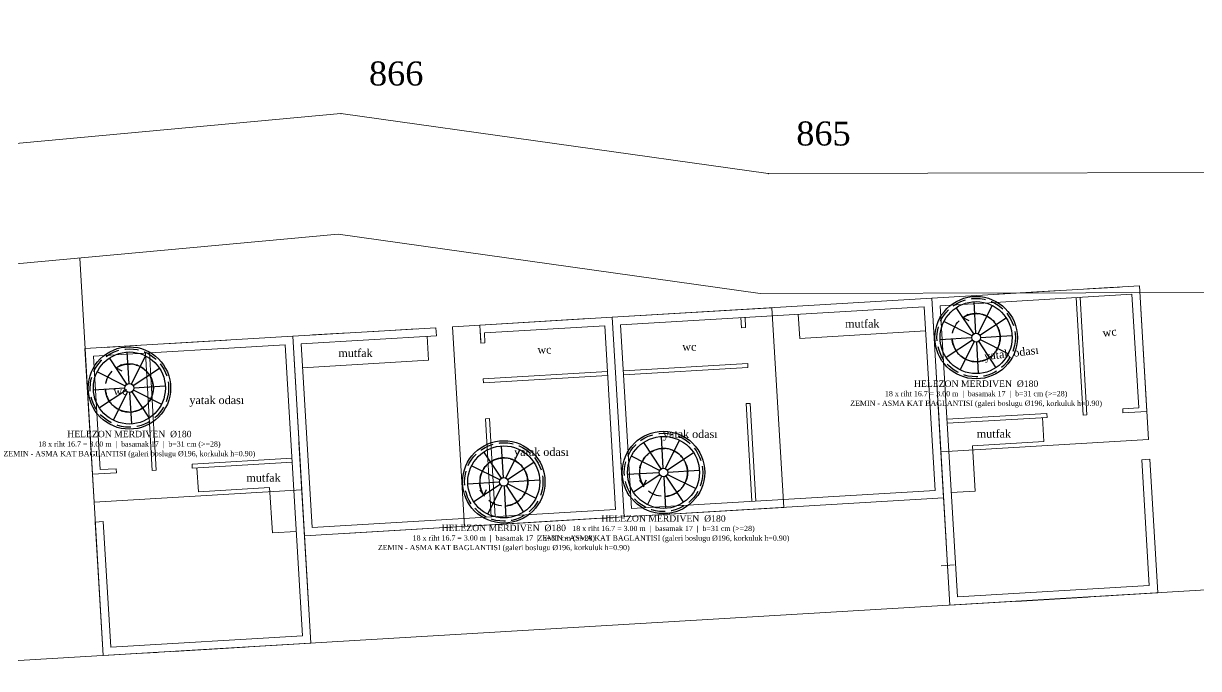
# Model space of a CAD drawing. Header units: metres. Extents: x 566281 to 566551, y 4178515 to 4178592.
# Drawn here: x 566454.53 to 566483.9, y 4178574.6 to 4178590.72 of the extents above; entities that cross this region are included whole.
import ezdxf
from ezdxf.enums import TextEntityAlignment as Align

# ---------------------------------------------------------------- set-up
doc = ezdxf.new("R2010")
doc.units = ezdxf.units.M
doc.linetypes.add('MERD_DASH', pattern=[0.5, 0.35, -0.15])
doc.layers.get('0').update_dxf_attribs({"color": 5, "lineweight": 0})
for name, color, linetype, lineweight in [('ADA_SINIR', 5, 'Continuous', 0), ('ASMAKAT', 30, 'Continuous', 0), ('BINA_115', 1, 'Continuous', 0), ('CEKME_MESAFESI', 2, 'Continuous', 0), ('DUVAR', 18, 'Continuous', 0), ('NOKTA', 7, 'Continuous', 0), ('NOKTA_NO', 8, 'Continuous', 0), ('PARSEL_SINIR', 3, 'Continuous', 0), ('TASLAK_DUVAR', 7, 'Continuous', 0), ('TASLAK_KAPI', 1, 'Continuous', 0), ('TASLAK_PENCERE', 3, 'Continuous', 0), ('TEZGAH', 157, 'Continuous', 0), ('YAZI', 132, 'Continuous', 0)]:
    doc.layers.add(name, color=color, linetype=linetype, lineweight=lineweight)
for name, color, linetype in [('MERDIVEN_BOSLUK', 1, 'Continuous'), ('MERDIVEN_HELEZON', 4, 'Continuous'), ('MERDIVEN_YAZI', 2, 'Continuous'), ('MERDIVEN_YON', 5, 'Continuous')]:
    doc.layers.add(name, color=color, linetype=linetype)
doc.styles.get("Standard").update_dxf_attribs({"font": 'times.ttf'})

msp = doc.modelspace()

# ---------------------------------------------------------------- linework, layer by layer
for p, q in [((566480.842, 4178583.867), (566481.017, 4178580.928)), ((566480.942, 4178583.873), (566481.116, 4178580.934)), ((566457.58, 4178582.483), (566457.754, 4178579.544)), ((566457.68, 4178582.489), (566457.854, 4178579.55)), ((566480.112, 4178580.974), (566480.118, 4178580.874)), ((566482.009, 4178581.087), (566482.015, 4178580.987)), ((566456.85, 4178579.591), (566456.856, 4178579.491)), ((566458.747, 4178579.704), (566458.753, 4178579.604))]:
    msp.add_line(p, q)
for points in [[(566477.615, 4178580.826, 0), (566480.112, 4178580.974, 0)], [(566482.009, 4178581.087, 0), (566482.408, 4178581.111, 0)], [(566477.621, 4178580.726, 0), (566480.118, 4178580.874, 0)], [(566461.244, 4178579.852, 0), (566458.747, 4178579.704, 0)], [(566482.485, 4178579.813, 0), (566482.685, 4178579.825, 0)], [(566456.85, 4178579.591, 0), (566456.451, 4178579.567, 0)], [(566461.25, 4178579.752, 0), (566458.753, 4178579.604, 0)], [(566456.528, 4178578.269, 0), (566456.328, 4178578.257, 0)]]:
    msp.add_polyline3d(points)
at = {"layer": 'ADA_SINIR'}
msp.add_polyline3d([(566448.56, 4178587.19, 0), (566462.47, 4178588.47, 0), (566473.15, 4178586.97, 0), (566489.1, 4178587, 0), (566502.79, 4178588.14, 0), (566517.43, 4178589.36, 0), (566526.71, 4178590.24, 0), (566541.99, 4178590.72, 0), (566544.13, 4178583.49, 0), (566549.08, 4178577.42, 0), (566542.44, 4178573.64, 0), (566526.94, 4178566.45, 0), (566521.31, 4178561.81, 0), (566516.94, 4178558.2, 0), (566508.47, 4178552.98, 0), (566493.09, 4178541.93, 0), (566486.28, 4178536.71, 0), (566476.3, 4178543.48, 0), (566463.8, 4178550.41, 0), (566455.39, 4178543.76, 0), (566446.28, 4178534.52, 0)], dxfattribs=at)
at = {"layer": 'ASMAKAT'}
for points in [[(566482.655, 4178580.323, 0), (566477.463, 4178580.014, 0), (566477.235, 4178583.853, 0), (566482.427, 4178584.162, 0), (566482.655, 4178580.323, 0)], [(566482.655, 4178580.323, 0), (566477.463, 4178580.014, 0), (566477.235, 4178583.853, 0), (566482.427, 4178584.162, 0), (566482.655, 4178580.323, 0)], [(566469.546, 4178578.387, 0), (566473.539, 4178578.624, 0), (566473.242, 4178583.615, 0), (566469.249, 4178583.378, 0), (566469.546, 4178578.387, 0)], [(566465.553, 4178578.149, 0), (566469.546, 4178578.387, 0), (566469.249, 4178583.378, 0), (566465.256, 4178583.14, 0), (566465.553, 4178578.149, 0)], [(566456.299, 4178578.756, 0), (566461.491, 4178579.065, 0), (566461.263, 4178582.903, 0), (566456.071, 4178582.594, 0), (566456.299, 4178578.756, 0)], [(566456.299, 4178578.756, 0), (566461.491, 4178579.065, 0), (566461.263, 4178582.903, 0), (566456.071, 4178582.594, 0), (566456.299, 4178578.756, 0)]]:
    msp.add_polyline3d(points, close=True, dxfattribs=at)
at = {"layer": 'BINA_115'}
for p, q in [((566477.235, 4178583.853), (566482.427, 4178584.162)), ((566477.691, 4178576.176), (566477.235, 4178583.853)), ((566461.263, 4178582.903), (566456.071, 4178582.594)), ((566461.719, 4178575.226), (566461.263, 4178582.903)), ((566482.884, 4178576.485), (566477.691, 4178576.176)), ((566456.527, 4178574.918), (566461.719, 4178575.226))]:
    msp.add_line(p, q, dxfattribs=at)
msp.add_polyline3d([(566465.942, 4178583.181, 0), (566469.249, 4178583.378, 0), (566469.546, 4178578.387, 0), (566461.56, 4178577.912, 0), (566461.56, 4178577.912, 0), (566461.263, 4178582.903, 0), (566464.844, 4178583.116, 0)], dxfattribs=at)
at = {"layer": 'CEKME_MESAFESI'}
msp.add_polyline3d([(566405.46, 4178580.039, 0), (566424.141, 4178582.117, 0), (566434.228, 4178583.787, 0), (566448.74, 4178584.194, 0), (566462.398, 4178585.451, 0), (566472.943, 4178583.97, 0), (566489.228, 4178584, 0), (566502.828, 4178585.133, 0), (566517.699, 4178586.372, 0), (566526.9, 4178587.244, 0), (566539.77, 4178587.649, 0), (566541.424, 4178582.061, 0), (566543.051, 4178580.067, 0), (566410.996, 4178572.213, 0), (566408.07, 4178575.151, 0), (566403.702, 4178579.941, 0), (566405.46, 4178580.039, 0)], close=True, dxfattribs=at)
at = {"layer": 'DUVAR'}
for p, q in [((566472.468, 4178583.369), (566472.483, 4178583.114)), ((566472.568, 4178583.375), (566472.583, 4178583.12)), ((566473.901, 4178583.454), (566473.937, 4178582.849)), ((566464.844, 4178583.116), (566464.855, 4178582.916)), ((566465.942, 4178583.181), (566465.968, 4178582.732)), ((566472.583, 4178583.12), (566472.483, 4178583.114)), ((566477.083, 4178583.037), (566473.937, 4178582.849)), ((566464.62, 4178582.902), (566464.655, 4178582.303)), ((566465.953, 4178582.981), (566465.968, 4178582.732)), ((566465.968, 4178582.732), (566466.068, 4178582.738)), ((566466.053, 4178582.987), (566466.068, 4178582.738)), ((566461.51, 4178582.116), (566464.655, 4178582.303)), ((566472.636, 4178582.222), (566469.529, 4178582.037)), ((566472.642, 4178582.122), (566469.535, 4178581.937)), ((566472.636, 4178582.222), (566472.642, 4178582.122)), ((566466.022, 4178581.834), (566469.129, 4178582.019)), ((566466.022, 4178581.834), (566466.028, 4178581.734)), ((566466.028, 4178581.734), (566469.135, 4178581.919)), ((566472.696, 4178581.223), (566472.596, 4178581.217)), ((566472.596, 4178581.217), (566472.741, 4178578.777)), ((566472.696, 4178581.223), (566472.841, 4178578.783)), ((566482.614, 4178581.023), (566482.015, 4178580.987)), ((566466.081, 4178580.836), (566466.181, 4178580.842)), ((566466.081, 4178580.836), (566466.227, 4178578.39)), ((566466.181, 4178580.842), (566466.326, 4178578.395)), ((566481.116, 4178580.934), (566481.017, 4178580.928)), ((566481.116, 4178580.934), (566481.017, 4178580.928)), ((566456.257, 4178579.455), (566456.856, 4178579.491)), ((566457.754, 4178579.544), (566457.854, 4178579.55)), ((566457.754, 4178579.544), (566457.854, 4178579.55))]:
    msp.add_line(p, q, dxfattribs=at)
at = {"layer": 'MERDIVEN_BOSLUK'}
for centre in [(566478.345, 4178582.867), (566457.181, 4178581.608), (566470.531, 4178579.497), (566466.539, 4178579.26)]:
    msp.add_circle(centre, 1.03, dxfattribs=at)
at = {"layer": 'MERDIVEN_BOSLUK', "linetype": 'MERD_DASH'}
for centre in [(566478.345, 4178582.867), (566457.181, 4178581.608), (566470.531, 4178579.497), (566466.539, 4178579.26)]:
    msp.add_circle(centre, 0.98, dxfattribs=at)
at = {"layer": 'MERDIVEN_HELEZON'}
for p, q in [((566478.284, 4178582.959), (566477.849, 4178583.618)), ((566478.338, 4178582.977), (566478.292, 4178583.765)), ((566478.394, 4178582.965), (566478.748, 4178583.672)), ((566478.437, 4178582.927), (566479.096, 4178583.362)), ((566478.247, 4178582.916), (566477.54, 4178583.27)), ((566478.235, 4178582.86), (566477.447, 4178582.813)), ((566478.235, 4178582.86), (566477.447, 4178582.813)), ((566478.253, 4178582.806), (566477.594, 4178582.371)), ((566478.296, 4178582.769), (566477.942, 4178582.062)), ((566478.352, 4178582.757), (566478.398, 4178581.968)), ((566478.406, 4178582.775), (566478.84, 4178582.116)), ((566478.443, 4178582.818), (566479.15, 4178582.464)), ((566478.455, 4178582.873), (566479.243, 4178582.92)), ((566457.175, 4178581.718), (566457.128, 4178582.507)), ((566457.23, 4178581.707), (566457.584, 4178582.413)), ((566457.12, 4178581.7), (566456.686, 4178582.36)), ((566457.083, 4178581.658), (566456.376, 4178582.011)), ((566457.273, 4178581.669), (566457.932, 4178582.104)), ((566457.071, 4178581.602), (566456.283, 4178581.555)), ((566457.071, 4178581.602), (566456.283, 4178581.555)), ((566457.089, 4178581.548), (566456.43, 4178581.113)), ((566457.279, 4178581.559), (566457.986, 4178581.205)), ((566457.291, 4178581.615), (566458.079, 4178581.662)), ((566457.132, 4178581.51), (566456.778, 4178580.804)), ((566457.188, 4178581.498), (566457.234, 4178580.71)), ((566457.242, 4178581.516), (566457.677, 4178580.857)), ((566470.525, 4178579.607), (566470.478, 4178580.396)), ((566466.532, 4178579.369), (566466.485, 4178580.158)), ((566466.588, 4178579.358), (566466.941, 4178580.064)), ((566470.471, 4178579.589), (566470.036, 4178580.248)), ((566470.581, 4178579.595), (566470.934, 4178580.302)), ((566466.478, 4178579.351), (566466.043, 4178580.011)), ((566470.433, 4178579.546), (566469.727, 4178579.9)), ((566470.623, 4178579.558), (566471.283, 4178579.993)), ((566466.44, 4178579.309), (566465.734, 4178579.663)), ((566466.63, 4178579.32), (566467.29, 4178579.755)), ((566470.422, 4178579.491), (566469.633, 4178579.444)), ((566470.641, 4178579.504), (566471.43, 4178579.551)), ((566466.429, 4178579.253), (566465.64, 4178579.206)), ((566466.447, 4178579.199), (566465.787, 4178578.764)), ((566466.637, 4178579.21), (566467.343, 4178578.857)), ((566466.648, 4178579.266), (566467.437, 4178579.313)), ((566470.44, 4178579.437), (566469.78, 4178579.002)), ((566470.482, 4178579.399), (566470.128, 4178578.692)), ((566470.538, 4178579.387), (566470.585, 4178578.599)), ((566470.538, 4178579.387), (566470.585, 4178578.599)), ((566470.592, 4178579.405), (566471.027, 4178578.746)), ((566470.63, 4178579.448), (566471.336, 4178579.094)), ((566466.489, 4178579.161), (566466.136, 4178578.455)), ((566466.545, 4178579.15), (566466.592, 4178578.361)), ((566466.545, 4178579.15), (566466.592, 4178578.361)), ((566466.599, 4178579.168), (566467.034, 4178578.508))]:
    msp.add_line(p, q, dxfattribs=at)
for centre, radius in [((566478.345, 4178582.867), 0.9), ((566478.345, 4178582.867), 0.11), ((566457.181, 4178581.608), 0.9), ((566457.181, 4178581.608), 0.11), ((566470.531, 4178579.497), 0.9), ((566466.539, 4178579.26), 0.9), ((566470.531, 4178579.497), 0.11), ((566466.539, 4178579.26), 0.11)]:
    msp.add_circle(centre, radius, dxfattribs=at)
at = {"layer": 'MERDIVEN_HELEZON', "linetype": 'MERD_DASH'}
for centre in [(566478.345, 4178582.867), (566457.181, 4178581.608), (566470.531, 4178579.497), (566466.539, 4178579.26)]:
    msp.add_circle(centre, 0.6, dxfattribs=at)
at = {"layer": 'MERDIVEN_YON'}
for p, q in [((566478.015, 4178583.368), (566478.15, 4178583.456)), ((566478.015, 4178583.368), (566478.159, 4178583.296)), ((566456.851, 4178582.109), (566456.986, 4178582.197)), ((566456.851, 4178582.109), (566456.995, 4178582.038)), ((566470.031, 4178579.167), (566469.942, 4178579.302)), ((566470.031, 4178579.167), (566470.102, 4178579.311)), ((566466.038, 4178578.929), (566465.949, 4178579.064)), ((566466.038, 4178578.929), (566466.109, 4178579.074))]:
    msp.add_line(p, q, dxfattribs=at)
for points in [[(566477.746, 4178582.831), (566477.748, 4178582.805), (566477.751, 4178582.779), (566477.756, 4178582.753), (566477.761, 4178582.728), (566477.768, 4178582.702), (566477.776, 4178582.677), (566477.784, 4178582.653), (566477.794, 4178582.629), (566477.805, 4178582.605), (566477.817, 4178582.581), (566477.83, 4178582.559), (566477.844, 4178582.537), (566477.859, 4178582.515), (566477.875, 4178582.494), (566477.891, 4178582.474), (566477.909, 4178582.455), (566477.927, 4178582.436), (566477.947, 4178582.418), (566477.967, 4178582.401), (566477.987, 4178582.385), (566478.009, 4178582.37), (566478.031, 4178582.356), (566478.053, 4178582.343), (566478.076, 4178582.33), (566478.1, 4178582.319), (566478.124, 4178582.309), (566478.149, 4178582.3), (566478.174, 4178582.292), (566478.199, 4178582.285), (566478.224, 4178582.279), (566478.25, 4178582.274), (566478.276, 4178582.271), (566478.302, 4178582.268), (566478.328, 4178582.267), (566478.354, 4178582.267), (566478.381, 4178582.268), (566478.407, 4178582.27), (566478.433, 4178582.273), (566478.458, 4178582.278), (566478.484, 4178582.283), (566478.509, 4178582.29), (566478.534, 4178582.298), (566478.559, 4178582.306), (566478.583, 4178582.316), (566478.607, 4178582.327), (566478.63, 4178582.339), (566478.653, 4178582.352), (566478.675, 4178582.366), (566478.697, 4178582.381), (566478.718, 4178582.397), (566478.738, 4178582.413), (566478.757, 4178582.431), (566478.776, 4178582.449), (566478.794, 4178582.469), (566478.811, 4178582.489), (566478.827, 4178582.509), (566478.842, 4178582.531), (566478.856, 4178582.553), (566478.869, 4178582.575), (566478.881, 4178582.598), (566478.893, 4178582.622), (566478.903, 4178582.646), (566478.912, 4178582.671), (566478.92, 4178582.696), (566478.927, 4178582.721), (566478.933, 4178582.746), (566478.937, 4178582.772), (566478.941, 4178582.798), (566478.943, 4178582.824), (566478.945, 4178582.85), (566478.945, 4178582.876), (566478.944, 4178582.903), (566478.942, 4178582.929), (566478.939, 4178582.955), (566478.934, 4178582.98), (566478.929, 4178583.006), (566478.922, 4178583.031), (566478.914, 4178583.056), (566478.905, 4178583.081), (566478.896, 4178583.105), (566478.885, 4178583.129), (566478.873, 4178583.152), (566478.86, 4178583.175), (566478.846, 4178583.197), (566478.831, 4178583.219), (566478.815, 4178583.24), (566478.798, 4178583.26), (566478.781, 4178583.279), (566478.762, 4178583.298), (566478.743, 4178583.316), (566478.723, 4178583.333), (566478.703, 4178583.349), (566478.681, 4178583.364), (566478.659, 4178583.378), (566478.637, 4178583.391), (566478.614, 4178583.403), (566478.59, 4178583.415), (566478.566, 4178583.425), (566478.541, 4178583.434), (566478.516, 4178583.442), (566478.491, 4178583.449), (566478.466, 4178583.455), (566478.44, 4178583.459), (566478.414, 4178583.463), (566478.388, 4178583.465), (566478.362, 4178583.467), (566478.335, 4178583.467), (566478.309, 4178583.466), (566478.283, 4178583.464), (566478.257, 4178583.46), (566478.231, 4178583.456), (566478.206, 4178583.451), (566478.181, 4178583.444), (566478.156, 4178583.436), (566478.131, 4178583.427), (566478.107, 4178583.418), (566478.083, 4178583.407), (566478.06, 4178583.395), (566478.037, 4178583.382), (566478.015, 4178583.368)], [(566456.582, 4178581.573), (566456.584, 4178581.547), (566456.587, 4178581.521), (566456.592, 4178581.495), (566456.597, 4178581.469), (566456.604, 4178581.444), (566456.612, 4178581.419), (566456.621, 4178581.394), (566456.63, 4178581.37), (566456.641, 4178581.346), (566456.653, 4178581.323), (566456.666, 4178581.3), (566456.68, 4178581.278), (566456.695, 4178581.256), (566456.711, 4178581.236), (566456.728, 4178581.215), (566456.745, 4178581.196), (566456.764, 4178581.177), (566456.783, 4178581.16), (566456.803, 4178581.143), (566456.823, 4178581.127), (566456.845, 4178581.111), (566456.867, 4178581.097), (566456.889, 4178581.084), (566456.912, 4178581.072), (566456.936, 4178581.061), (566456.96, 4178581.05), (566456.985, 4178581.041), (566457.01, 4178581.033), (566457.035, 4178581.026), (566457.06, 4178581.021), (566457.086, 4178581.016), (566457.112, 4178581.012), (566457.138, 4178581.01), (566457.164, 4178581.009), (566457.191, 4178581.008), (566457.217, 4178581.009), (566457.243, 4178581.011), (566457.269, 4178581.015), (566457.295, 4178581.019), (566457.32, 4178581.025), (566457.345, 4178581.031), (566457.37, 4178581.039), (566457.395, 4178581.048), (566457.419, 4178581.058), (566457.443, 4178581.069), (566457.466, 4178581.081), (566457.489, 4178581.093), (566457.511, 4178581.107), (566457.533, 4178581.122), (566457.554, 4178581.138), (566457.574, 4178581.155), (566457.593, 4178581.172), (566457.612, 4178581.191), (566457.63, 4178581.21), (566457.647, 4178581.23), (566457.663, 4178581.251), (566457.678, 4178581.272), (566457.692, 4178581.294), (566457.705, 4178581.317), (566457.718, 4178581.34), (566457.729, 4178581.363), (566457.739, 4178581.387), (566457.748, 4178581.412), (566457.756, 4178581.437), (566457.763, 4178581.462), (566457.769, 4178581.488), (566457.773, 4178581.513), (566457.777, 4178581.539), (566457.78, 4178581.565), (566457.781, 4178581.592), (566457.781, 4178581.618), (566457.78, 4178581.644), (566457.778, 4178581.67), (566457.775, 4178581.696), (566457.77, 4178581.722), (566457.765, 4178581.747), (566457.758, 4178581.773), (566457.75, 4178581.798), (566457.742, 4178581.822), (566457.732, 4178581.847), (566457.721, 4178581.87), (566457.709, 4178581.894), (566457.696, 4178581.916), (566457.682, 4178581.939), (566457.667, 4178581.96), (566457.651, 4178581.981), (566457.635, 4178582.001), (566457.617, 4178582.021), (566457.599, 4178582.039), (566457.579, 4178582.057), (566457.559, 4178582.074), (566457.539, 4178582.09), (566457.517, 4178582.105), (566457.495, 4178582.119), (566457.473, 4178582.133), (566457.45, 4178582.145), (566457.426, 4178582.156), (566457.402, 4178582.166), (566457.377, 4178582.175), (566457.352, 4178582.183), (566457.327, 4178582.19), (566457.302, 4178582.196), (566457.276, 4178582.201), (566457.25, 4178582.204), (566457.224, 4178582.207), (566457.198, 4178582.208), (566457.172, 4178582.208), (566457.145, 4178582.207), (566457.119, 4178582.205), (566457.093, 4178582.202), (566457.068, 4178582.197), (566457.042, 4178582.192), (566457.017, 4178582.185), (566456.992, 4178582.178), (566456.967, 4178582.169), (566456.943, 4178582.159), (566456.919, 4178582.148), (566456.896, 4178582.136), (566456.873, 4178582.123), (566456.851, 4178582.109)], [(566470.567, 4178578.898), (566470.593, 4178578.9), (566470.619, 4178578.904), (566470.645, 4178578.908), (566470.67, 4178578.913), (566470.696, 4178578.92), (566470.721, 4178578.928), (566470.745, 4178578.937), (566470.77, 4178578.946), (566470.794, 4178578.957), (566470.817, 4178578.969), (566470.84, 4178578.982), (566470.862, 4178578.996), (566470.883, 4178579.011), (566470.904, 4178579.027), (566470.924, 4178579.044), (566470.944, 4178579.061), (566470.962, 4178579.08), (566470.98, 4178579.099), (566470.997, 4178579.119), (566471.013, 4178579.139), (566471.028, 4178579.161), (566471.042, 4178579.183), (566471.056, 4178579.205), (566471.068, 4178579.228), (566471.079, 4178579.252), (566471.089, 4178579.276), (566471.098, 4178579.301), (566471.106, 4178579.326), (566471.113, 4178579.351), (566471.119, 4178579.376), (566471.124, 4178579.402), (566471.127, 4178579.428), (566471.13, 4178579.454), (566471.131, 4178579.48), (566471.131, 4178579.507), (566471.13, 4178579.533), (566471.128, 4178579.559), (566471.125, 4178579.585), (566471.121, 4178579.611), (566471.115, 4178579.636), (566471.108, 4178579.662), (566471.101, 4178579.687), (566471.092, 4178579.711), (566471.082, 4178579.735), (566471.071, 4178579.759), (566471.059, 4178579.783), (566471.046, 4178579.805), (566471.032, 4178579.827), (566471.017, 4178579.849), (566471.002, 4178579.87), (566470.985, 4178579.89), (566470.967, 4178579.909), (566470.949, 4178579.928), (566470.93, 4178579.946), (566470.91, 4178579.963), (566470.889, 4178579.979), (566470.868, 4178579.994), (566470.846, 4178580.008), (566470.823, 4178580.021), (566470.8, 4178580.034), (566470.776, 4178580.045), (566470.752, 4178580.055), (566470.728, 4178580.064), (566470.703, 4178580.072), (566470.678, 4178580.079), (566470.652, 4178580.085), (566470.626, 4178580.09), (566470.6, 4178580.093), (566470.574, 4178580.096), (566470.548, 4178580.097), (566470.522, 4178580.097), (566470.496, 4178580.096), (566470.47, 4178580.094), (566470.444, 4178580.091), (566470.418, 4178580.086), (566470.392, 4178580.081), (566470.367, 4178580.074), (566470.342, 4178580.066), (566470.317, 4178580.058), (566470.293, 4178580.048), (566470.269, 4178580.037), (566470.246, 4178580.025), (566470.223, 4178580.012), (566470.201, 4178579.998), (566470.18, 4178579.983), (566470.159, 4178579.967), (566470.139, 4178579.951), (566470.119, 4178579.933), (566470.101, 4178579.915), (566470.083, 4178579.895), (566470.066, 4178579.875), (566470.05, 4178579.855), (566470.035, 4178579.833), (566470.02, 4178579.811), (566470.007, 4178579.789), (566469.995, 4178579.766), (566469.984, 4178579.742), (566469.974, 4178579.718), (566469.964, 4178579.693), (566469.956, 4178579.668), (566469.949, 4178579.643), (566469.944, 4178579.618), (566469.939, 4178579.592), (566469.935, 4178579.566), (566469.933, 4178579.54), (566469.932, 4178579.514), (566469.931, 4178579.488), (566469.932, 4178579.461), (566469.935, 4178579.435), (566469.938, 4178579.409), (566469.942, 4178579.384), (566469.948, 4178579.358), (566469.954, 4178579.333), (566469.962, 4178579.308), (566469.971, 4178579.283), (566469.981, 4178579.259), (566469.992, 4178579.235), (566470.004, 4178579.212), (566470.017, 4178579.189), (566470.031, 4178579.167)], [(566466.574, 4178578.661), (566466.6, 4178578.663), (566466.626, 4178578.666), (566466.652, 4178578.67), (566466.678, 4178578.676), (566466.703, 4178578.683), (566466.728, 4178578.69), (566466.753, 4178578.699), (566466.777, 4178578.709), (566466.801, 4178578.72), (566466.824, 4178578.732), (566466.847, 4178578.745), (566466.869, 4178578.759), (566466.89, 4178578.774), (566466.911, 4178578.789), (566466.931, 4178578.806), (566466.951, 4178578.824), (566466.969, 4178578.842), (566466.987, 4178578.861), (566467.004, 4178578.881), (566467.02, 4178578.902), (566467.035, 4178578.923), (566467.05, 4178578.945), (566467.063, 4178578.968), (566467.075, 4178578.991), (566467.086, 4178579.015), (566467.096, 4178579.039), (566467.106, 4178579.063), (566467.114, 4178579.088), (566467.12, 4178579.114), (566467.126, 4178579.139), (566467.131, 4178579.165), (566467.135, 4178579.191), (566467.137, 4178579.217), (566467.138, 4178579.243), (566467.138, 4178579.269), (566467.137, 4178579.295), (566467.135, 4178579.321), (566467.132, 4178579.347), (566467.128, 4178579.373), (566467.122, 4178579.399), (566467.116, 4178579.424), (566467.108, 4178579.449), (566467.099, 4178579.474), (566467.089, 4178579.498), (566467.078, 4178579.522), (566467.066, 4178579.545), (566467.053, 4178579.568), (566467.039, 4178579.59), (566467.025, 4178579.612), (566467.009, 4178579.632), (566466.992, 4178579.653), (566466.974, 4178579.672), (566466.956, 4178579.691), (566466.937, 4178579.708), (566466.917, 4178579.725), (566466.896, 4178579.741), (566466.875, 4178579.757), (566466.853, 4178579.771), (566466.83, 4178579.784), (566466.807, 4178579.796), (566466.784, 4178579.807), (566466.759, 4178579.818), (566466.735, 4178579.827), (566466.71, 4178579.835), (566466.685, 4178579.842), (566466.659, 4178579.847), (566466.633, 4178579.852), (566466.607, 4178579.856), (566466.581, 4178579.858), (566466.555, 4178579.859), (566466.529, 4178579.86), (566466.503, 4178579.859), (566466.477, 4178579.856), (566466.451, 4178579.853), (566466.425, 4178579.849), (566466.399, 4178579.843), (566466.374, 4178579.837), (566466.349, 4178579.829), (566466.324, 4178579.82), (566466.3, 4178579.81), (566466.276, 4178579.799), (566466.253, 4178579.787), (566466.23, 4178579.774), (566466.208, 4178579.761), (566466.187, 4178579.746), (566466.166, 4178579.73), (566466.146, 4178579.713), (566466.126, 4178579.696), (566466.108, 4178579.677), (566466.09, 4178579.658), (566466.073, 4178579.638), (566466.057, 4178579.617), (566466.042, 4178579.596), (566466.027, 4178579.574), (566466.014, 4178579.551), (566466.002, 4178579.528), (566465.991, 4178579.505), (566465.981, 4178579.48), (566465.972, 4178579.456), (566465.964, 4178579.431), (566465.957, 4178579.406), (566465.951, 4178579.38), (566465.946, 4178579.355), (566465.943, 4178579.329), (566465.94, 4178579.303), (566465.939, 4178579.276), (566465.939, 4178579.25), (566465.94, 4178579.224), (566465.942, 4178579.198), (566465.945, 4178579.172), (566465.949, 4178579.146), (566465.955, 4178579.121), (566465.962, 4178579.095), (566465.969, 4178579.07), (566465.978, 4178579.046), (566465.988, 4178579.021), (566465.999, 4178578.998), (566466.011, 4178578.974), (566466.024, 4178578.951), (566466.038, 4178578.929)]]:
    msp.add_lwpolyline(points, dxfattribs=at)
at = {"layer": 'NOKTA'}
for p in [(566462.47, 4178588.47), (566473.15, 4178586.97)]:
    msp.add_point(p, dxfattribs=at)
at = {"layer": 'PARSEL_SINIR'}
msp.add_polyline3d([(566396.58, 4178580.33, 0), (566400.39, 4178582.76, 0), (566405.21, 4178583.03, 0), (566423.73, 4178585.09, 0), (566433.94, 4178586.78, 0), (566448.56, 4178587.19, 0), (566462.47, 4178588.47, 0), (566473.15, 4178586.97, 0), (566489.1, 4178587, 0), (566502.79, 4178588.14, 0), (566517.43, 4178589.36, 0), (566526.71, 4178590.24, 0), (566541.99, 4178590.72, 0), (566544.13, 4178583.49, 0), (566549.08, 4178577.42, 0), (566407.16, 4178568.98, 0), (566404.45, 4178571.7, 0), (566396.58, 4178580.33, 0)], close=True, dxfattribs=at)
at = {"layer": 'TASLAK_DUVAR'}
for points in [[(566482.685, 4178579.825, 0), (566482.884, 4178576.485, 0), (566482.884, 4178576.485, 0), (566477.691, 4178576.176, 0), (566477.234, 4178583.853, 0), (566482.427, 4178584.162, 0), (566482.614, 4178581.023, 0)], [(566482.485, 4178579.813, 0), (566482.672, 4178576.673, 0), (566482.672, 4178576.673, 0), (566477.879, 4178576.388, 0), (566477.446, 4178583.665, 0), (566482.239, 4178583.95, 0), (566482.408, 4178581.111, 0)], [(566465.942, 4178583.181, 0), (566469.248, 4178583.378, 0), (566469.545, 4178578.387, 0), (566461.56, 4178577.912, 0), (566461.56, 4178577.912, 0), (566461.263, 4178582.903, 0), (566464.844, 4178583.116, 0)], [(566466.053, 4178582.987, 0), (566469.061, 4178583.166, 0), (566469.334, 4178578.574, 0), (566461.748, 4178578.123, 0), (566461.748, 4178578.123, 0), (566461.474, 4178582.715, 0), (566464.855, 4178582.916, 0)], [(566456.328, 4178578.257, 0), (566456.527, 4178574.918, 0), (566456.527, 4178574.918, 0), (566461.719, 4178575.226, 0), (566461.263, 4178582.903, 0), (566456.071, 4178582.594, 0), (566456.257, 4178579.455, 0)], [(566456.528, 4178578.269, 0), (566456.715, 4178575.129, 0), (566456.715, 4178575.129, 0), (566461.508, 4178575.414, 0), (566461.075, 4178582.691, 0), (566456.282, 4178582.406, 0), (566456.451, 4178579.567, 0)]]:
    msp.add_polyline3d(points, dxfattribs=at)
for points in [[(566469.546, 4178578.387, 0), (566477.532, 4178578.862, 0), (566477.235, 4178583.853, 0), (566469.249, 4178583.378, 0), (566469.546, 4178578.387, 0)], [(566469.733, 4178578.598, 0), (566477.32, 4178579.049, 0), (566477.047, 4178583.641, 0), (566469.46, 4178583.19, 0), (566469.733, 4178578.598, 0)]]:
    msp.add_polyline3d(points, close=True, dxfattribs=at)
at = {"layer": 'TASLAK_KAPI'}
for p, q in [((566481.928, 4178584.132), (566481.03, 4178584.078)), ((566461.762, 4178582.933), (566462.66, 4178582.986)), ((566456.57, 4178582.624), (566457.468, 4178582.677))]:
    msp.add_line(p, q, dxfattribs=at)
at = {"layer": 'TASLAK_PENCERE'}
for p, q in [((566480.431, 4178584.043), (566478.882, 4178583.951)), ((566481.828, 4178584.126), (566481.129, 4178584.084)), ((566465.942, 4178583.181), (566468.649, 4178583.342)), ((566463.159, 4178583.016), (566464.357, 4178583.087)), ((566458.067, 4178582.713), (566459.616, 4178582.805)), ((566461.862, 4178582.938), (566462.511, 4178582.977)), ((566456.669, 4178582.63), (566457.368, 4178582.671)), ((566477.596, 4178577.773), (566477.392, 4178581.207)), ((566477.641, 4178577.025), (566477.392, 4178581.207)), ((566477.632, 4178577.175), (566477.41, 4178580.908)), ((566477.472, 4178579.86), (566477.44, 4178580.409)), ((566461.669, 4178576.075), (566461.42, 4178580.258)), ((566469.486, 4178579.385), (566469.454, 4178579.934)), ((566461.5, 4178578.91), (566461.468, 4178579.459)), ((566467.15, 4178578.244), (566468.947, 4178578.351)), ((566462.558, 4178577.971), (566466.75, 4178578.22)), ((566477.792, 4178577.184), (566477.472, 4178577.165)), ((566481.135, 4178576.381), (566479.338, 4178576.274)), ((566481.886, 4178576.426), (566481.534, 4178576.405)), ((566458.276, 4178575.022), (566460.072, 4178575.128)), ((566457.525, 4178574.977), (566457.876, 4178574.998))]:
    msp.add_line(p, q, dxfattribs=at)
at = {"layer": 'TEZGAH'}
for p, q in [((566480.001, 4178580.867), (566480.036, 4178580.268)), ((566478.323, 4178579.029), (566478.255, 4178580.162)), ((566458.87, 4178579.611), (566458.906, 4178579.012)), ((566460.754, 4178577.984), (566460.687, 4178579.118)), ((566478.323, 4178579.029), (566477.724, 4178578.993)), ((566460.754, 4178577.984), (566461.353, 4178578.019))]:
    msp.add_line(p, q, dxfattribs=at)
for points in [[(566478.255, 4178580.162, 0), (566480.036, 4178580.268, 0)], [(566460.687, 4178579.118, 0), (566458.906, 4178579.012, 0)]]:
    msp.add_polyline3d(points, dxfattribs=at)
at = {"layer": 'YAZI'}
msp.add_polyline3d([(566456.527, 4178574.918, 0), (566455.941, 4178584.857, 0)], dxfattribs=at)

# ---------------------------------------------------------------- texts
for s, p in [('wc', (566481.517, 4178582.884)), ('yatak odası', (566478.56, 4178582.302))]:
    msp.add_text(s, height=0.2, rotation=6.8068).set_placement(p)
for s, p in [('wc', (566456.783, 4178581.433)), ('yatak odası', (566458.681, 4178581.206))]:
    msp.add_text(s, height=0.2).set_placement(p)
at = {"layer": 'MERDIVEN_YAZI'}
for s, height, p in [('18 x riht 16.7 = 3.00 m  |  basamak 17  |  b=31 cm (>=28)', 0.13, (566478.345, 4178581.467)), ('HELEZON MERDIVEN  Ø180', 0.16, (566478.345, 4178581.717)), ('ZEMIN - ASMA KAT BAGLANTISI (galeri boslugu Ø196, korkuluk h=0.90)', 0.13, (566478.345, 4178581.227)), ('HELEZON MERDIVEN  Ø180', 0.16, (566457.181, 4178580.458)), ('18 x riht 16.7 = 3.00 m  |  basamak 17  |  b=31 cm (>=28)', 0.13, (566457.181, 4178580.208)), ('ZEMIN - ASMA KAT BAGLANTISI (galeri boslugu Ø196, korkuluk h=0.90)', 0.13, (566457.181, 4178579.968)), ('HELEZON MERDIVEN  Ø180', 0.16, (566470.531, 4178578.347)), ('HELEZON MERDIVEN  Ø180', 0.16, (566466.539, 4178578.11)), ('18 x riht 16.7 = 3.00 m  |  basamak 17  |  b=31 cm (>=28)', 0.13, (566470.531, 4178578.097)), ('18 x riht 16.7 = 3.00 m  |  basamak 17  |  b=31 cm (>=28)', 0.13, (566466.539, 4178577.86)), ('ZEMIN - ASMA KAT BAGLANTISI (galeri boslugu Ø196, korkuluk h=0.90)', 0.13, (566470.531, 4178577.857)), ('ZEMIN - ASMA KAT BAGLANTISI (galeri boslugu Ø196, korkuluk h=0.90)', 0.13, (566466.539, 4178577.62))]:
    msp.add_text(s, height=height, dxfattribs=at).set_placement(p, align=Align.MIDDLE_CENTER)
at = {"layer": 'NOKTA_NO'}
for s, p in [('866', (566463.17, 4178589.17)), ('865', (566473.85, 4178587.67))]:
    msp.add_text(s, height=0.6, dxfattribs=at).set_placement(p)
at = {"layer": 'YAZI'}
for s, p in [('mutfak', (566475.073, 4178583.118)), ('mutfak', (566462.404, 4178582.383)), ('wc', (566467.38, 4178582.469)), ('wc', (566471, 4178582.541)), ('yatak odası', (566470.517, 4178580.358)), ('mutfak', (566478.362, 4178580.364)), ('yatak odası', (566466.797, 4178579.912)), ('mutfak', (566460.106, 4178579.266))]:
    msp.add_text(s, height=0.2, dxfattribs=at).set_placement(p)

doc.saveas('drawing.dxf')
